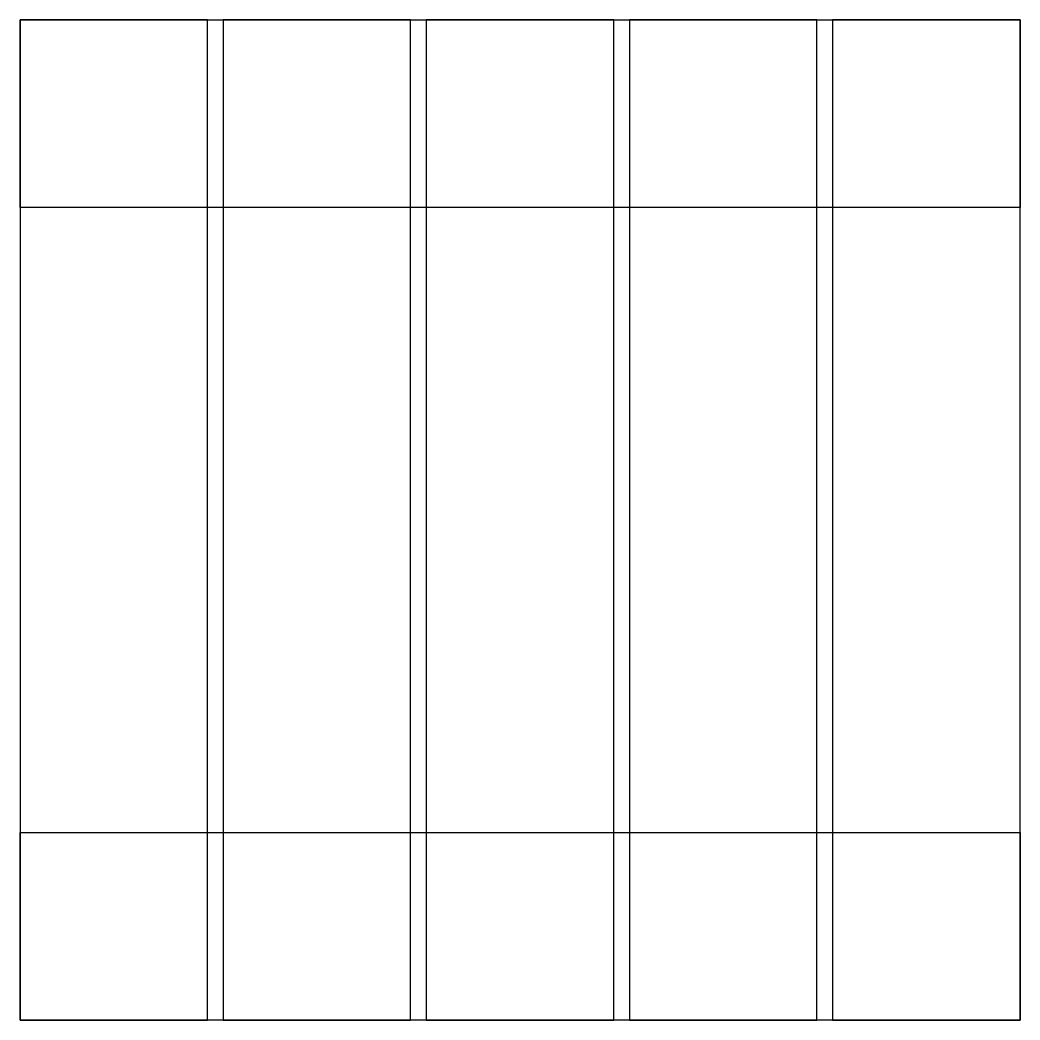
# Model space of a CAD drawing. Header units: millimetres. Extents: x 0 to 160, y 0 to 160.
import ezdxf

# ---------------------------------------------------------------- set-up
doc = ezdxf.new("R2010")
doc.units = ezdxf.units.MM
doc.layers.get('0').update_dxf_attribs({"linetype": 'CONTINUOUS', "lineweight": 25, "true_color": 0x000000})

msp = doc.modelspace()

# ---------------------------------------------------------------- linework, layer by layer
for points in [[(0, 160), (160, 160), (160, 130), (0, 130), (0, 160)], [(30, 0), (30, 160), (0, 160), (0, 0), (30, 0)], [(62.5, 0), (62.5, 160), (32.5, 160), (32.5, 0), (62.5, 0)], [(95, 0), (95, 160), (65, 160), (65, 0), (95, 0)], [(127.5, 0), (127.5, 160), (97.5, 160), (97.5, 0), (127.5, 0)], [(160, 0), (160, 160), (130, 160), (130, 0), (160, 0)], [(0, 30), (160, 30), (160, 0), (0, 0), (0, 30)]]:
    msp.add_lwpolyline(points)

doc.saveas('drawing.dxf')
